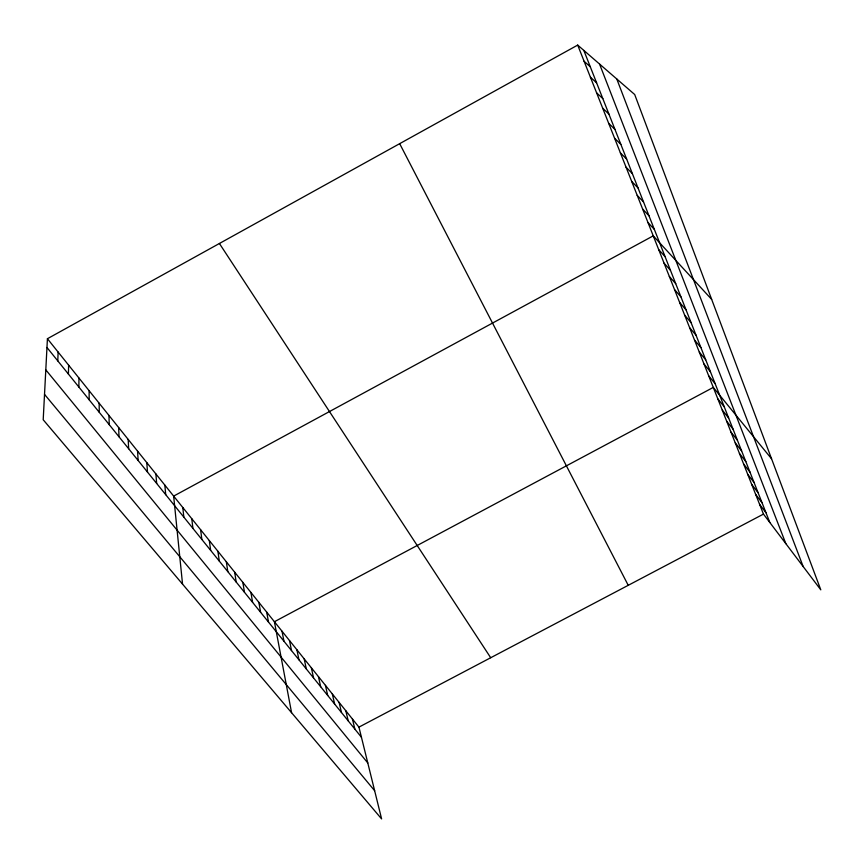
<?xml version="1.0" encoding="UTF-8"?>
<svg xmlns="http://www.w3.org/2000/svg" width="864" height="864" viewBox="0 0 864 864"><rect width="100%" height="100%" fill="white"/><g stroke="black" fill="none" stroke-linecap="round" stroke-linejoin="round"><path stroke-width="1.3" d="M78.883 387.04L78.948 378.032M68.418 374.08L68.623 365.148M57.791 360.893L58.115 352.048M47.423 338.72L43.2 419.764L381.607 818.91L358.938 727.121L47.423 338.72L577.692 45.09L634.694 94.522L820.8 589.842L763.463 514.102L577.692 45.09M358.938 727.121L763.463 514.102M584.096 61.279L590.274 66.766M590.404 77.188L596.603 82.825M596.603 92.837L602.824 98.604M602.694 108.216L608.936 114.124M608.677 123.336L614.941 129.384M614.574 138.208L620.849 144.385M620.374 152.842L626.67 159.138M626.076 167.238L632.383 173.653M631.681 181.408L638.01 187.931M637.2 195.35L643.54 201.971M642.643 209.066L648.983 215.795M647.989 222.566L654.35 229.403M711.666 299.387L653.249 235.861L173.653 496.109L182.542 584.118M658.703 249.62L665.075 256.64M664.06 263.153L670.442 270.27M669.341 276.48L675.724 283.673M674.536 289.58L680.929 296.87M679.644 302.486L686.038 309.852M684.677 315.187L691.07 322.628M689.623 327.694L696.028 335.21M694.505 340.006L700.909 347.587M699.311 352.123L705.715 359.78M44.528 394.384L374.641 790.69M704.041 364.068L710.446 371.79M708.696 375.829L715.1 383.616M45.803 369.857L367.794 762.966M771.563 458.795L713.286 387.418L274.406 621.724L291.578 712.714M717.811 398.833L724.205 406.739M46.969 347.49L361.454 737.284M722.261 410.087L728.665 418.036M726.656 421.168L733.05 429.17M730.976 432.097L737.37 440.143M735.242 442.854L741.636 450.965M739.454 453.47L745.837 461.624M743.591 463.936L749.974 472.133M747.684 474.25L754.056 482.49M751.712 484.423L758.074 492.696M755.687 494.456L762.037 502.762M759.596 504.349L765.947 512.698M219.413 243.486L490.709 657.742M399.676 143.672L628.236 585.317M583.837 50.425L769.813 522.482M599.551 64.044L785.84 543.65M616.799 79.013L803.153 566.536M352.415 718.988L354.888 729.151M345.805 710.748L348.235 720.9M339.109 702.389L341.485 712.541M332.316 693.922L334.649 704.063M325.426 685.336L327.704 695.466M318.449 676.631L320.674 686.75M311.364 667.796L313.546 677.905M304.182 658.843L306.31 668.93M296.892 649.76L298.966 659.837M289.505 640.548L291.514 650.603M282.01 631.206L283.964 641.239M266.684 612.101L268.51 622.091M258.854 602.338L260.615 612.306M250.906 592.423L252.601 602.37M242.838 582.368L244.469 592.283M234.652 572.152L236.196 582.044M226.336 561.794L227.815 571.644M217.89 551.264L219.294 561.082M209.326 540.572L210.643 550.357M200.61 529.718L201.852 539.46M191.765 518.692L192.92 528.39M182.79 507.492L183.848 517.147M164.84 485.114L165.715 494.683M155.887 473.947L156.676 483.462M146.794 462.618L147.485 472.079M137.56 451.094L138.154 460.512M128.174 439.398L128.671 448.751M118.649 427.518L119.027 436.806M108.961 415.444L109.242 424.667M99.122 403.175L99.284 412.333M89.122 390.712L89.165 399.794"/></g></svg>
